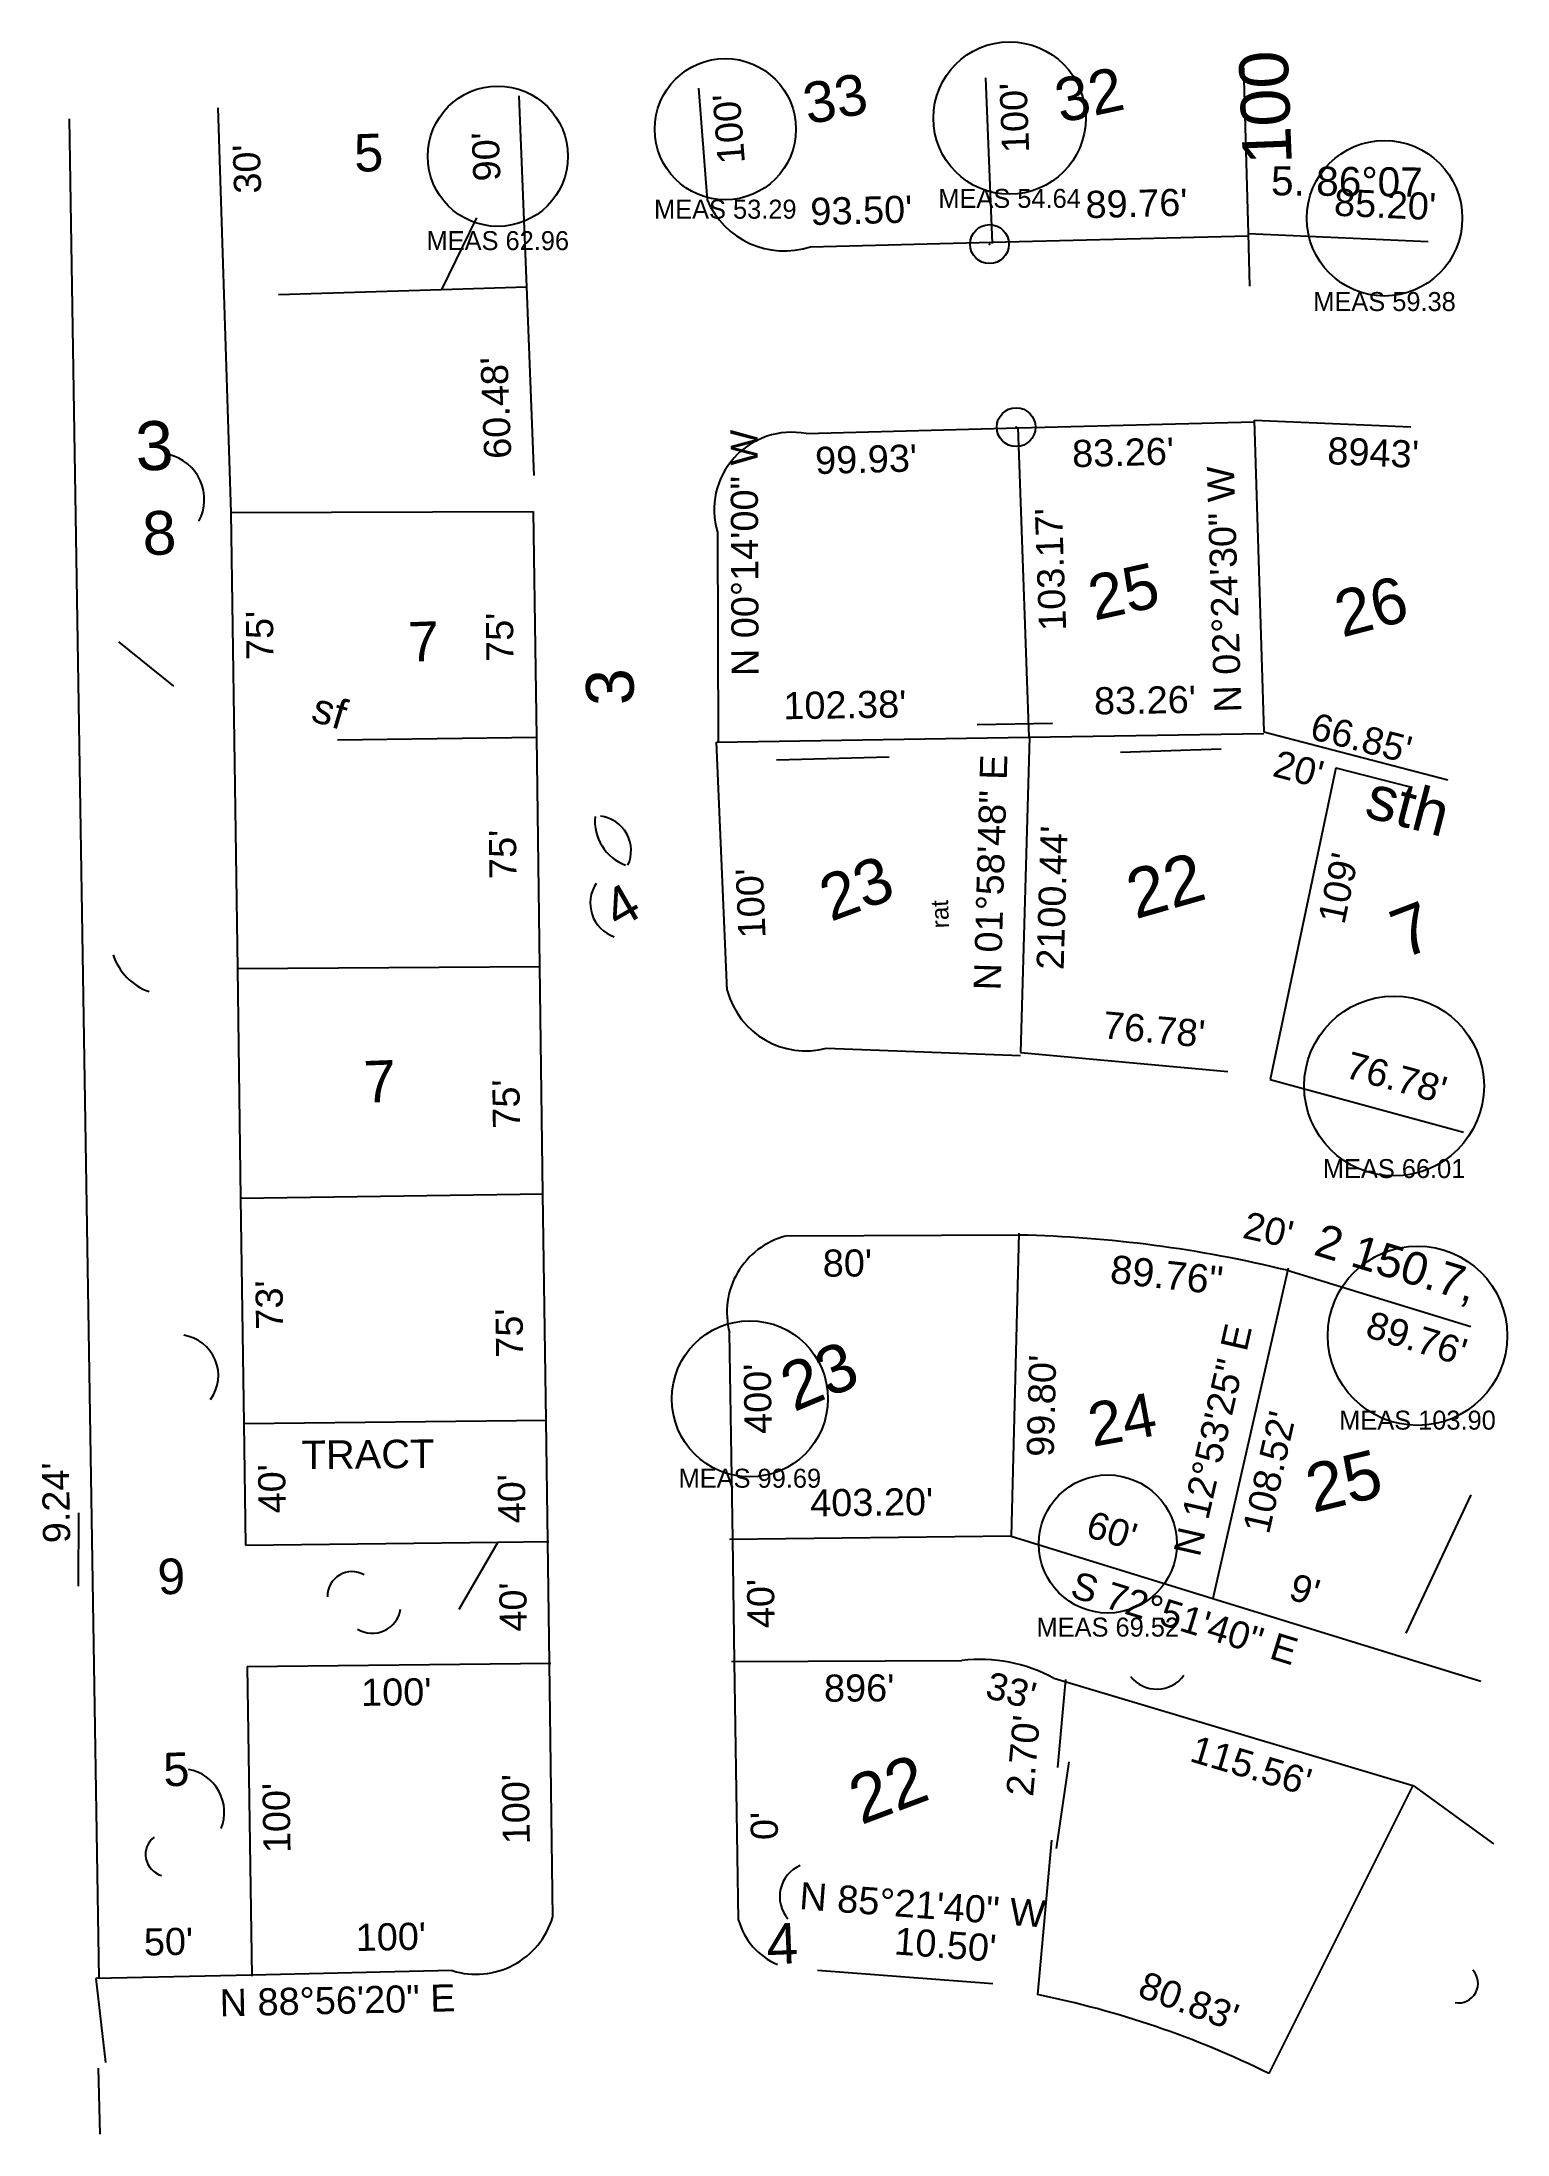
# Model space of a CAD drawing. Header units: feet. Extents: x 67 to 550, y -4 to 685.
import ezdxf
from ezdxf.enums import TextEntityAlignment as Align

# ---------------------------------------------------------------- set-up
doc = ezdxf.new("R2010")
doc.units = ezdxf.units.FT
doc.header["$MEASUREMENT"] = 0
for name, color, linetype in [('PLAT-CURVE', 4, 'CONTINUOUS'), ('PLAT-LINE', 7, 'CONTINUOUS'), ('PLAT-MON', 1, 'CONTINUOUS'), ('PLAT-QA', 1, 'CONTINUOUS'), ('PLAT-TABLE', 6, 'CONTINUOUS'), ('PLAT-TEXT-AREA', 5, 'CONTINUOUS'), ('PLAT-TEXT-BRG', 3, 'CONTINUOUS'), ('PLAT-TEXT-DIST', 2, 'CONTINUOUS'), ('PLAT-TEXT-LOTNO', 5, 'CONTINUOUS'), ('PLAT-TEXT-MISC', 9, 'CONTINUOUS'), ('PLAT-TEXT-UNASSOC', 30, 'CONTINUOUS')]:
    doc.layers.add(name, color=color, linetype=linetype)
doc.styles.add('PLAT', font='arial.ttf')

msp = doc.modelspace()

# ---------------------------------------------------------------- linework, layer by layer
at = {"layer": 'PLAT-CURVE'}
for centre, radius, start, end in [((311.43, 643.66), 27.71, -156.95972, -71.9018), ((313.78, 530.7), 25.53, 79.22374, -163.31066), ((104.98, 534.05), 15.32, -27.72871, 76.2272), ((163.87, 491.79), 18.35, 96.67667, 96.67667), ((264.44, 428.21), 15.48, 174.44795, -110.11181), ((249.45, 418.42), 11.46, -24.7854, 82.95156), ((259.13, 401.11), 11.68, 146.01478, -108.90801), ((108.65, 390.27), 19.4, -161.58758, -109.60892), ((318.48, 379.3), 26.82, -164.95422, -75.21909), ((318.36, 266.39), 25.9, 104.60625, -165.06081), ((379.84, -117.29), 409.21, 76.25909, 88.73989), ((111.54, 245.54), 13.41, -35.92311, 81.40992), ((169, 172.84), 8.14, 60.64329, -179.01199), ((175.7, 170.07), 9.39, -121.54503, -8.79519), ((375.8, 101.49), 50.57, 61.25752, 96.74328), ((434.08, 153.37), 11.1, -141.3328, -36.16161), ((112.61, 101.73), 14.3, -21.88978, 80.12568), ((108.12, 87.83), 7.16, 127.53378, -105.53373), ((321.03, 73.89), 11.16, 113.24572, -139.50809), ((209.84, 74.7), 26.35, -107.3231, -16.88095), ((318.03, 72.29), 22.57, -164.30328, -113.31581), ((533.49, 45.37), 6.44, -99.65025, 42.73379), ((333.07, -264.27), 312.09, 63.76674, 78.60268)]:
    msp.add_arc(centre, radius, start, end, dxfattribs=at)
at = {"layer": 'PLAT-LINE'}
for p, q in [((462.66, 676.26), (464.17, 621.69)), ((283.06, 669.62), (285.93, 632.81)), ((377.71, 672.97), (379.82, 618.37)), ((124.76, 663.14), (129.04, 529.85)), ((223.96, 667), (226.42, 604.09)), ((75.74, 659.5), (85.59, 46.99)), ((209.95, 626.84), (198.4, 603.23)), ((379.81, 618.82), (464.19, 620.95)), ((464.17, 621.69), (464.65, 604.37)), ((464.17, 621.69), (523.49, 619.02)), ((320.04, 617.32), (379.81, 618.82)), ((144.77, 601.59), (198.4, 603.23)), ((198.4, 603.23), (226.42, 604.09)), ((226.42, 604.09), (228.85, 541.97)), ((388.48, 557.64), (466.19, 559.71)), ((466.17, 560.2), (469.35, 457.57)), ((466.17, 560.2), (517.83, 557.97)), ((318.56, 555.78), (388.48, 557.64)), ((392.09, 455.8), (388.47, 557.87)), ((129.04, 529.85), (228.67, 530.14)), ((129.04, 529.85), (131.19, 379.64)), ((228.67, 530.14), (229.69, 455.78)), ((289.33, 523.37), (289.64, 454.21)), ((92.08, 487.19), (110.11, 472.66)), ((164.2, 454.94), (229.8, 455.78)), ((229.69, 455.78), (230.73, 380.33)), ((289.08, 454.2), (392.09, 455.8)), ((374.94, 459.93), (399.69, 460.45)), ((392.2, 455.81), (389.22, 351.98)), ((392.09, 455.8), (469.37, 457.01)), ((469.35, 457.57), (529.96, 441.76)), ((292.57, 372.34), (289.08, 454.2)), ((308.76, 448.34), (345.89, 449.34)), ((422.16, 450.92), (455.26, 451.93)), ((493.12, 445.71), (471.4, 343.03)), ((493.12, 445.71), (517.09, 439.59)), ((131.19, 379.64), (230.94, 380.33)), ((131.19, 379.64), (132.27, 304)), ((230.73, 380.33), (231.77, 305.43)), ((325.32, 353.37), (389.19, 350.99)), ((389.22, 351.98), (457.48, 345.66)), ((471.4, 343.03), (535.09, 325.66)), ((132.27, 304), (232.07, 305.43)), ((132.27, 304), (133.32, 229.8)), ((231.77, 305.43), (232.79, 230.83)), ((388.84, 291.82), (311.83, 291.45)), ((388.6, 292.4), (386.07, 192.65)), ((477.32, 280.92), (452.51, 172.17)), ((477.04, 280.21), (537.58, 261.74)), ((294.38, 191.68), (293.33, 259.71)), ((133.32, 229.8), (233.2, 230.84)), ((133.32, 229.8), (133.9, 189.65)), ((232.79, 230.83), (233.34, 190.87)), ((78.84, 176.17), (79.02, 200.32)), ((537.58, 206.22), (516.16, 160.72)), ((133.9, 189.65), (217, 190.67)), ((217, 190.67), (204.12, 168.5)), ((217, 190.67), (233.81, 190.87)), ((233.34, 190.87), (233.9, 150.77)), ((293.36, 191.67), (386.08, 192.77)), ((295, 151.42), (294.38, 191.68)), ((386.07, 192.65), (452.51, 172.17)), ((452.51, 172.17), (540.87, 144.92)), ((293.96, 151.4), (369.86, 151.71)), ((134.42, 149.76), (234.42, 150.77)), ((134.42, 149.76), (135.94, 47.72)), ((233.9, 150.77), (235.05, 67.05)), ((296.31, 66.19), (295, 151.42)), ((400.12, 145.83), (518.49, 110.58)), ((403.97, 145.4), (401.36, 116.43)), ((405.08, 118.32), (400.98, 89.83)), ((518.49, 110.58), (471.02, 15.67)), ((518.54, 110.56), (544.98, 91.35)), ((399.35, 92.57), (394.74, 41.66)), ((201.99, 49.55), (135.93, 48.1)), ((322.34, 49.66), (380.07, 45.32)), ((135.93, 48.1), (84.53, 46.98)), ((84.53, 46.98), (87.76, 19.26)), ((85.29, 17.44), (85.87, -4.31))]:
    msp.add_line(p, q, dxfattribs=at)
at = {"layer": 'PLAT-MON'}
for centre, radius in [((378.98, 618.2), 6.42), ((387.75, 557.9), 6.39)]:
    msp.add_circle(centre, radius, dxfattribs=at)
for p in [(378.98, 618.2), (387.75, 557.9)]:
    msp.add_point(p, dxfattribs=at)
at = {"layer": 'PLAT-QA'}
for centre, radius in [((385.59, 659.72), 25.1), ((291.94, 656.06), 23.26), ((217, 647.14), 23.1), ((509.12, 626.72), 25.61), ((512.27, 340.92), 29.62), ((519.98, 258.67), 29.54), ((300.03, 237.88), 25.7), ((417.95, 190.07), 22.74)]:
    msp.add_circle(centre, radius, dxfattribs=at)

# ---------------------------------------------------------------- texts
for s, height, p in [('MEAS 54.64', 6.253, (385.59, 636.39)), ('MEAS 53.29', 6.253, (291.94, 632.83)), ('MEAS 62.96', 6.253, (217, 622.48)), ('MEAS 59.38', 6.253, (509.12, 602.41)), ('MEAS 66.01', 6.253, (512.27, 316.84)), ('MEAS 103.90', 6.2526, (519.98, 233.99)), ('MEAS 99.69', 6.253, (300.03, 214.86)), ('MEAS 69.52', 6.253, (417.95, 165.82))]:
    msp.add_text(s, height=height, dxfattribs=at).set_placement(p, align=Align.TOP_CENTER)
at = {"layer": 'PLAT-TABLE', "style": 'PLAT'}
msp.add_text('89.76"', height=9.3, rotation=353.88625, dxfattribs=at).set_placement((437.36, 278.73), align=Align.MIDDLE_CENTER)
at = {"layer": 'PLAT-TEXT-AREA', "style": 'PLAT'}
msp.add_text('sf', height=9.911, rotation=343.19841, dxfattribs=at).set_placement((161.61, 464.44), align=Align.MIDDLE_CENTER)
at = {"layer": 'PLAT-TEXT-BRG', "style": 'PLAT'}
for s, rotation, p in [('N 00%%d14\'00" W', 90.25797, (293.83, 516.48)), ('S 72%%d51\'40" E', 342.86111, (444.55, 169.95)), ('N 88%%d56\'20" E', 1.25263, (164.11, 44.25))]:
    msp.add_text(s, height=8.9322, rotation=rotation, dxfattribs=at).set_placement(p, align=Align.TOP_CENTER)
for s, rotation, p in [('N 02%%d24\'30" W', 91.772, (463.42, 504.68)), ('N 01%%d58\'48" E', 88.35781, (386.45, 411.05)), ('N 12%%d53\'25" E', 77.15072, (459.47, 222.77)), ('N 85%%d21\'40" W', 355.69162, (356.39, 64.12))]:
    msp.add_text(s, height=8.9322, rotation=rotation, dxfattribs=at).set_placement(p, align=Align.BOTTOM_CENTER)
at = {"layer": 'PLAT-TEXT-DIST', "style": 'PLAT'}
for s, rotation, p in [("100'", 92.20946, (382.7, 659.61)), ("100'", 94.45031, (288.62, 655.81)), ("30'", 91.83913, (129.89, 642.79)), ("99.93'", 1.52364, (338.21, 551.83)), ("83.26'", 1.52364, (422.86, 554.09)), ("8943'", 357.52032, (505.57, 554.03)), ("103.17'", 92.03036, (394.61, 510.92)), ("75'", 90.81701, (134.09, 489.25)), ("20'", 345.38, (481.94, 449.67)), ("2100.44'", 88.35781, (395.15, 403.04)), ("109'", 78.05669, (489.5, 407)), ("100'", 92.44575, (295.82, 400.93)), ("80'", 0.27305, (332.15, 287.08)), ("73'", 90.81701, (137.24, 268.73)), ("89.76'", 343.03341, (521.03, 262.12)), ("400'", 90.88092, (298.14, 237.85)), ("99.80'", 88.54767, (391.63, 235.7)), ("108.52'", 77.15072, (466.8, 214.71)), ("40'", 90.81701, (138.1, 208.2)), ("40'", 90.88092, (299.17, 170.4)), ("100'", 0.5823, (183.51, 145.79)), ("896'", 0.23418, (336.04, 147.11)), ("33'", 345.41167, (387.26, 146.15)), ("115.56'", 343.41478, (466.48, 121.41)), ("100'", 90.85287, (139.63, 99.77)), ("0'", 90.88092, (300.3, 97.15))]:
    msp.add_text(s, height=8.932, rotation=rotation, dxfattribs=at).set_placement(p, align=Align.TOP_CENTER)
for s, rotation, p in [("90'", 92.23735, (220.27, 647.27)), ("93.50'", 1.4428, (336.95, 622.21)), ("89.76'", 1.4428, (427.59, 624.49)), ("85.20'", 357.42668, (509, 624.14)), ("60.48'", 92.23735, (223.5, 564.53)), ("75'", 90.78956, (224.77, 488.82)), ("102.38'", 0.89184, (331.44, 459.33)), ("83.26'", 0.89184, (430.31, 460.87)), ("66.85'", 345.69665, (499.73, 448.63)), ("75'", 90.78956, (225.76, 417.33)), ("76.78'", 354.70973, (432.56, 352.45)), ("76.78'", 344.7456, (511.15, 336.82)), ("75'", 90.78956, (226.89, 335.08)), ("20'", 347.44477, (469.33, 286.59)), ("75'", 90.78956, (227.93, 259.64)), ("9.24'", 90.92105, (78.6, 203.77)), ("40'", 90.78956, (228.68, 205.08)), ("403.20'", 0.68262, (340.26, 196.69)), ("60'", 342.86111, (417.22, 187.72)), ("9'", 342.86111, (480.75, 168.13)), ("40'", 90.78956, (229.17, 169.42)), ("2.70'", 84.85943, (397.18, 119.73)), ("100'", 90.78956, (230.09, 102.85)), ("50'", 1.25263, (108.68, 51.97)), ("100'", 1.25263, (181.93, 53.57)), ("10.50'", 355.69162, (363.9, 51.01)), ("80.83'", 339.76425, (442.18, 32.88))]:
    msp.add_text(s, height=8.932, rotation=rotation, dxfattribs=at).set_placement(p, align=Align.BOTTOM_CENTER)
at = {"layer": 'PLAT-TEXT-LOTNO', "style": 'PLAT'}
for s, height, rotation, p in [('32', 14.373, 12.15026, (411.8, 667.43)), ('100', 16.132, 92.22505, (469.82, 663.16)), ('33', 13.459, 10.9665, (328.14, 666.16)), ('5', 12.38, 2.22505, (174.43, 648.33)), ('3', 16.13, 2.22505, (103.85, 551.84)), ('8', 14.39, 2.22505, (105.47, 523.11)), ('25', 14.79, 12.55199, (423.11, 503.85)), ('26', 15.198, 14.5988, (504.67, 498.93)), ('7', 13.05, 2.22505, (192.57, 487.33)), ('3', 15.72, 92.22505, (253.92, 472.3)), ('23', 15.126, 20.30258, (335.07, 406.11)), ('22', 16.132, 15.99134, (436.9, 407)), ('4', 12.7, 29.93247, (257.71, 400.36)), ('7', 16.13, 20.93847, (518.19, 392.45)), ('7', 13.72, 2.22505, (178.11, 342.46)), ('23', 15.796, 22.6854, (322.82, 245.46)), ('24', 14.337, 10.33489, (422.64, 231.09)), ('25', 15.844, 13.7288, (495.66, 210.88)), ('9', 11.71, 2.22505, (109.45, 179.42)), ('5', 11.04, 2.22505, (111.08, 115.87)), ('22', 16.082, 20.52879, (345.55, 109.36)), ('4', 13.38, 2.22505, (310.68, 58.5))]:
    msp.add_text(s, height=height, rotation=rotation, dxfattribs=at).set_placement(p, align=Align.MIDDLE_CENTER)
at = {"layer": 'PLAT-TEXT-MISC', "style": 'PLAT'}
for s, height, rotation, p in [('5. 86%%d07', 9.576, 359.48934, (496.72, 638.85)), ('sth', 14.519, 345.38, (516.91, 433.33)), ('rat', 5.721, 92.22505, (362.63, 397.51)), ('TRACT', 9.39, 0.5935, (174.23, 219.62))]:
    msp.add_text(s, height=height, rotation=rotation, dxfattribs=at).set_placement(p, align=Align.MIDDLE_CENTER)
at = {"layer": 'PLAT-TEXT-UNASSOC', "style": 'PLAT'}
msp.add_text('2 150.7,', height=10.83, rotation=343.03341, dxfattribs=at).set_placement((513.07, 282.68), align=Align.MIDDLE_CENTER)

doc.saveas('drawing.dxf')
